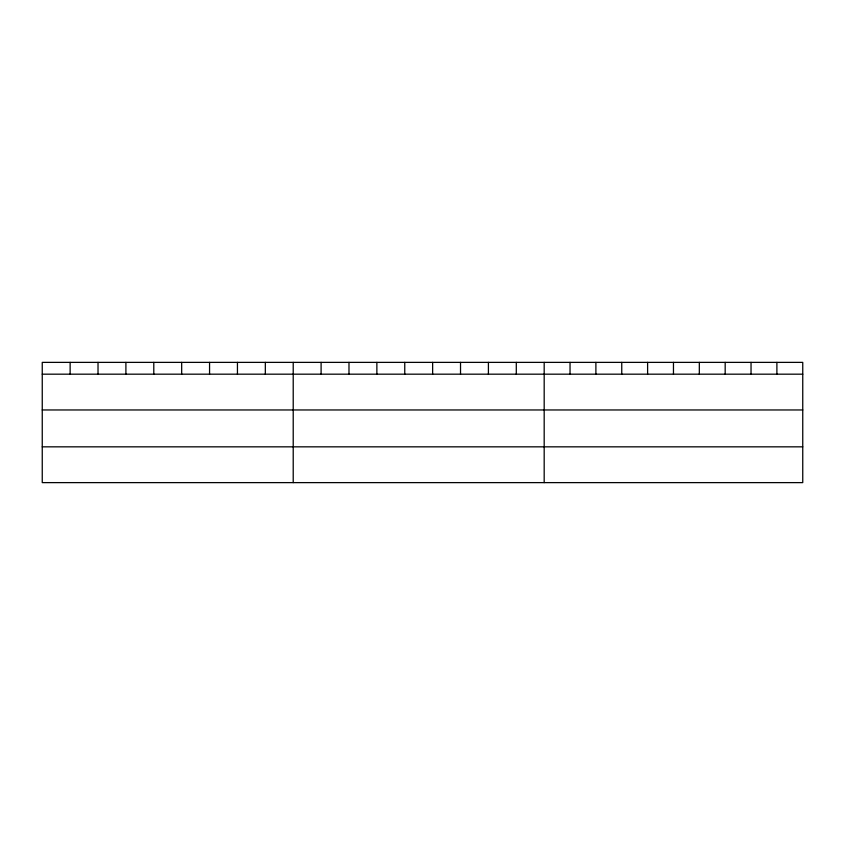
<?xml version="1.0" encoding="UTF-8"?>
<svg xmlns="http://www.w3.org/2000/svg" width="845" height="845" viewBox="0 0 845 845"><rect width="100%" height="100%" fill="white"/><g stroke="black" fill="none" stroke-linecap="round" stroke-linejoin="round"><path stroke-width="1.27" d="M802.75 374.177L802.75 482.622L42.25 482.622L42.25 362.378L802.75 362.378L802.75 374.177L42.25 374.177M42.25 409.962L802.75 409.962M42.25 446.836L802.75 446.836M776.893 362.378L776.893 374.177M751.036 362.378L751.036 374.177M725.179 362.378L725.179 374.177M699.322 362.378L699.322 374.177M673.465 362.378L673.465 374.177M647.608 362.378L647.608 374.177M621.751 362.378L621.751 374.177M595.894 362.378L595.894 374.177M570.037 362.378L570.037 374.177M544.18 362.378L544.18 482.622M516.295 362.378L516.295 374.177M488.41 362.378L488.41 374.177M460.525 362.378L460.525 374.177M432.64 362.378L432.64 374.177M404.755 362.378L404.755 374.177M376.87 362.378L376.87 374.177M348.985 362.378L348.985 374.177M321.1 362.378L321.1 374.177M293.215 362.378L293.215 482.622M265.33 362.378L265.33 374.177M237.445 362.378L237.445 374.177M209.56 362.378L209.56 374.177M181.675 362.378L181.675 374.177M153.79 362.378L153.79 374.177M125.905 362.378L125.905 374.177M98.02 362.378L98.02 374.177M70.135 362.378L70.135 374.177"/></g></svg>
